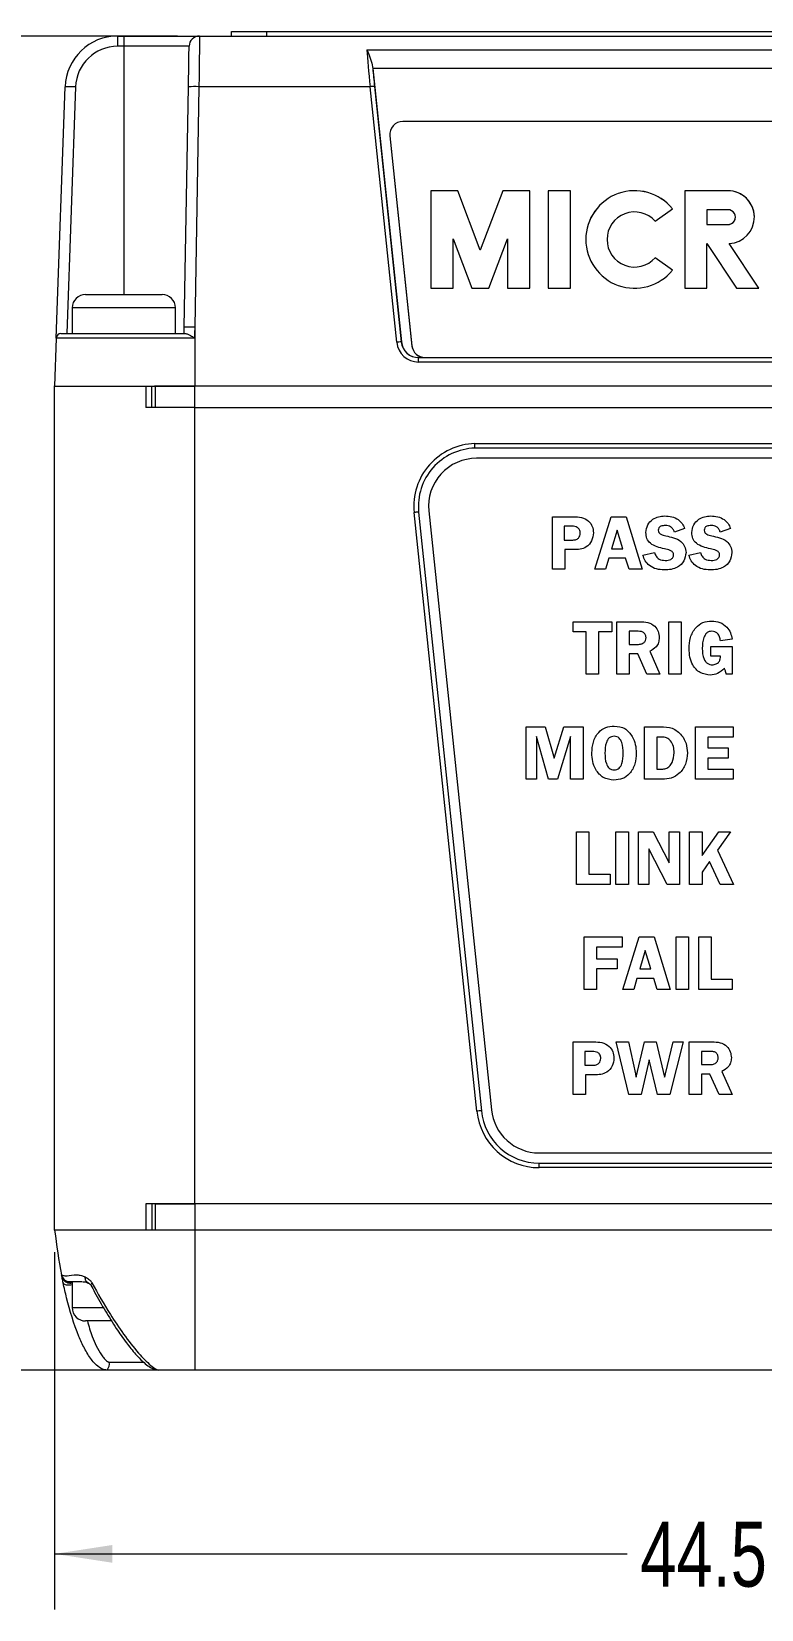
# Model space of a CAD drawing. Header units: millimetres. Extents: x 7 to 553, y 4 to 429.
# Drawn here: x 220.5 to 262.2, y 286.8 to 376.9 of the extents above; entities that cross this region are included whole.
import ezdxf

# ---------------------------------------------------------------- set-up
doc = ezdxf.new("R2010")
doc.units = ezdxf.units.MM
doc.styles.add('SLDTEXTSTYLE0', font='TXT', dxfattribs={"width": 0.75})
doc.dimstyles.new('SLDDIMSTYLE0', dxfattribs={"dimtxt": 3.704167, "dimasz": 3.302, "dimexe": 0, "dimexo": 0.0625, "dimgap": 0.926042, "dimtad": 0, "dimtih": 1, "dimtoh": 1, "dimdec": 1, "dimlfac": 0.5, "dimrnd": 1e-09, "dimzin": 12, "dimdsep": 46, "dimtxsty": 'SLDTEXTSTYLE0', "dimsah": 1, "dimcen": 0.09, "dimadec": 0, "dimazin": 3, "dimtfac": 1, "dimtdec": 1, "dimtofl": 0, "dimtmove": 0, "dimatfit": 3, "dimfxl": 1, "dimfrac": 2, "dimtolj": 1, "dimtzin": 12, "dimarcsym": 0})

# ---------------------------------------------------------------- blocks, each defined once
blk = doc.blocks.new('_D_2')
at = {"color": 7, "linetype": 'Continuous', "lineweight": 18}
for p, q in [((228.809, 376.687), (202.621, 376.687)), ((205.796, 376.687), (205.796, 341.972)), ((205.796, 341.221), (204.669, 341.221)), ((204.669, 341.221), (204.669, 335.335)), ((215.371, 341.221), (216.498, 341.221)), ((216.498, 341.221), (216.498, 335.335)), ((204.669, 335.335), (205.796, 335.335)), ((216.498, 335.335), (215.371, 335.335)), ((205.796, 300.485), (205.796, 334.584)), ((228.528, 300.485), (202.621, 300.485))]:
    blk.add_line(p, q, dxfattribs=at)
for points in [[(205.796, 376.687), (205.288, 373.385), (206.304, 373.385)], [(205.796, 300.485), (206.304, 303.787), (205.288, 303.787)]]:
    blk.add_solid(points, dxfattribs=at)
at = {"color": 7, "linetype": 'Continuous', "lineweight": 18, "char_height": 3.7042, "attachment_point": 1, "style": 'SLDTEXTSTYLE0'}
for s, insert in [('38.1', (193.966, 340.11)), ('1.50', (205.796, 340.11))]:
    blk.add_mtext(s, dxfattribs=dict(at, insert=insert))
blk = doc.blocks.new('_D_3')
at = {"color": 7, "linetype": 'Continuous', "lineweight": 18}
for p, q in [((221.798, 307.215), (221.798, 286.811)), ((310.698, 307.215), (310.698, 286.811)), ((267.082, 292.929), (265.955, 292.929)), ((265.955, 292.929), (265.955, 287.044)), ((276.658, 292.929), (277.784, 292.929)), ((277.784, 292.929), (277.784, 287.044)), ((221.798, 289.986), (254.501, 289.986)), ((310.698, 289.986), (279.663, 289.986)), ((265.955, 287.044), (267.082, 287.044)), ((277.784, 287.044), (276.658, 287.044))]:
    blk.add_line(p, q, dxfattribs=at)
for points in [[(221.798, 289.986), (225.1, 289.478), (225.1, 290.494)], [(310.698, 289.986), (307.396, 290.494), (307.396, 289.478)]]:
    blk.add_solid(points, dxfattribs=at)
at = {"color": 7, "linetype": 'Continuous', "lineweight": 18, "char_height": 3.7042, "attachment_point": 1, "style": 'SLDTEXTSTYLE0'}
for s, insert in [('44.5', (255.252, 291.819)), ('1.75', (267.082, 291.819))]:
    blk.add_mtext(s, dxfattribs=dict(at, insert=insert))

msp = doc.modelspace()

# ---------------------------------------------------------------- linework, layer by layer
at = {"color": 7, "linetype": 'Continuous', "lineweight": 18}
for p, q in [((231.894, 376.687), (231.894, 376.941)), ((231.894, 376.941), (233.894, 376.941)), ((233.894, 376.941), (233.894, 376.687)), ((233.894, 376.941), (288.472, 376.941)), ((225.394, 376.687), (225.394, 376.098)), ((225.394, 376.687), (225.748, 376.687)), ((225.748, 376.098), (225.394, 376.098)), ((225.748, 376.687), (225.748, 376.098)), ((225.748, 376.687), (230.079, 376.687)), ((229.479, 376.098), (225.748, 376.098)), ((230.079, 376.687), (292.456, 376.687)), ((239.623, 375.905), (292.456, 375.905)), ((239.968, 374.822), (241.603, 359.212)), ((239.968, 374.822), (239.968, 374.822)), ((292.456, 374.822), (239.968, 374.822)), ((221.894, 359.436), (222.396, 373.792)), ((222.995, 373.782), (222.503, 359.687)), ((229.199, 360.051), (229.438, 373.782)), ((230.038, 373.792), (229.798, 360.061)), ((239.812, 373.792), (230.038, 373.792)), ((241.337, 359.193), (239.812, 373.792)), ((240.07, 373.81), (241.595, 359.212)), ((290.793, 371.804), (241.689, 371.803)), ((240.949, 371.063), (240.949, 371.054)), ((240.949, 371.054), (240.953, 370.977)), ((240.953, 370.986), (242.21, 358.988)), ((240.953, 370.986), (240.953, 370.977)), ((240.953, 370.977), (242.21, 358.979)), ((244.83, 367.85), (243.29, 367.85)), ((243.29, 367.85), (243.29, 362.279)), ((244.83, 367.85), (243.29, 367.85)), ((246.113, 364.451), (244.83, 367.85)), ((246.113, 364.45), (244.83, 367.85)), ((244.83, 367.85), (244.83, 367.85)), ((247.397, 367.85), (246.113, 364.451)), ((247.397, 367.85), (246.113, 364.45)), ((248.937, 367.85), (247.397, 367.85)), ((248.937, 367.85), (247.397, 367.85)), ((247.397, 367.85), (247.397, 367.85)), ((248.937, 362.279), (248.937, 367.85)), ((248.937, 362.279), (248.937, 367.85)), ((248.937, 367.85), (248.937, 367.85)), ((249.994, 367.85), (249.994, 362.28)), ((251.262, 367.85), (249.994, 367.85)), ((251.262, 367.85), (249.994, 367.85)), ((251.262, 362.28), (251.262, 367.85)), ((251.262, 362.28), (251.262, 367.85)), ((251.262, 367.85), (251.262, 367.85)), ((257.785, 367.851), (257.785, 362.28)), ((260.257, 367.851), (257.785, 367.851)), ((260.257, 367.85), (257.785, 367.85)), ((260.257, 367.85), (260.257, 367.851)), ((256.107, 366.105), (257.089, 366.818)), ((260.257, 366.764), (259.054, 366.764)), ((259.054, 366.764), (259.054, 365.918)), ((259.054, 366.763), (259.054, 366.764)), ((259.054, 366.763), (259.054, 365.918)), ((260.68, 366.341), (260.68, 366.341)), ((244.558, 365.099), (245.623, 362.279)), ((244.558, 362.279), (244.558, 365.099)), ((244.558, 362.279), (244.558, 365.099)), ((244.558, 365.099), (244.558, 365.099)), ((246.604, 362.279), (247.669, 365.099)), ((247.669, 365.099), (247.669, 362.279)), ((252.138, 365.065), (252.138, 365.065)), ((253.349, 365.065), (253.349, 365.065)), ((259.054, 365.918), (260.257, 365.918)), ((259.054, 365.918), (259.054, 365.918)), ((259.054, 365.918), (260.257, 365.918)), ((260.257, 365.918), (260.257, 365.918)), ((246.113, 364.45), (246.113, 364.451)), ((259.054, 362.28), (259.054, 364.831)), ((259.054, 364.831), (260.749, 362.28)), ((259.054, 362.28), (259.054, 364.831)), ((259.054, 364.831), (259.054, 364.831)), ((262.025, 362.28), (260.329, 364.833)), ((262.025, 362.28), (260.329, 364.833)), ((260.329, 364.833), (260.329, 364.833)), ((257.089, 363.313), (256.107, 364.025)), ((256.107, 364.024), (256.107, 364.025)), ((257.089, 363.312), (256.107, 364.024)), ((223.564, 361.923), (227.933, 361.923)), ((243.29, 362.279), (244.558, 362.279)), ((245.623, 362.279), (246.604, 362.279)), ((247.669, 362.279), (248.937, 362.279)), ((249.994, 362.28), (251.262, 362.28)), ((257.785, 362.28), (259.054, 362.28)), ((260.749, 362.28), (262.025, 362.28)), ((222.802, 361.161), (222.802, 359.687)), ((228.695, 359.687), (228.695, 361.161)), ((222.154, 359.687), (229.292, 359.687)), ((229.192, 359.687), (229.199, 360.051)), ((221.894, 359.436), (221.798, 356.687)), ((229.787, 359.436), (221.894, 359.436)), ((241.595, 359.212), (241.603, 359.212)), ((242.21, 358.988), (242.21, 358.979)), ((242.589, 358.065), (242.589, 358.316)), ((242.589, 358.316), (289.893, 358.316)), ((289.893, 358.065), (242.589, 358.065)), ((242.946, 358.325), (289.537, 358.326)), ((245.996, 358.316), (289.537, 358.317)), ((221.796, 355.466), (221.796, 356.698)), ((221.796, 356.698), (221.799, 356.698)), ((221.798, 356.687), (229.798, 356.687)), ((221.798, 308.485), (221.798, 356.687)), ((221.798, 356.687), (227.008, 356.687)), ((227.008, 356.687), (227.008, 355.466)), ((227.358, 355.466), (227.358, 356.687)), ((227.502, 356.698), (227.545, 356.698)), ((227.545, 356.698), (227.545, 355.466)), ((227.545, 356.698), (229.796, 356.698)), ((229.796, 356.698), (229.796, 355.466)), ((229.796, 356.698), (302.696, 356.698)), ((221.798, 355.466), (221.796, 355.466)), ((227.545, 355.466), (227.008, 355.466)), ((227.545, 355.466), (227.504, 355.466)), ((229.796, 355.466), (227.545, 355.466)), ((229.796, 355.466), (302.696, 355.466)), ((229.798, 309.985), (229.798, 355.466)), ((245.804, 353.406), (286.694, 353.406)), ((286.69, 353.146), (245.807, 353.146)), ((286.59, 352.566), (245.895, 352.566)), ((245.914, 315.273), (242.332, 349.473)), ((242.59, 349.498), (246.173, 315.299)), ((243.169, 349.557), (246.75, 315.358)), ((250.237, 346.228), (250.237, 349.228)), ((250.237, 349.228), (251.422, 349.228)), ((252.653, 346.228), (253.58, 349.228)), ((253.58, 349.228), (254.442, 349.228)), ((254.442, 349.228), (255.362, 346.228)), ((251.352, 348.687), (250.903, 348.687)), ((250.903, 348.687), (250.903, 347.895)), ((253.924, 348.453), (253.612, 347.395)), ((254.248, 347.395), (253.924, 348.453)), ((257.778, 348.556), (257.195, 348.353)), ((260.403, 348.556), (259.82, 348.353)), ((250.903, 347.895), (251.354, 347.895)), ((250.945, 347.353), (250.945, 346.228)), ((251.443, 347.353), (250.945, 347.353)), ((253.612, 347.395), (254.248, 347.395)), ((255.403, 347.036), (256.07, 347.187)), ((258.028, 347.036), (258.695, 347.187)), ((250.945, 346.228), (250.237, 346.228)), ((253.269, 346.228), (252.653, 346.228)), ((253.453, 346.853), (253.269, 346.228)), ((254.414, 346.853), (253.453, 346.853)), ((254.606, 346.228), (254.414, 346.853)), ((255.362, 346.228), (254.606, 346.228)), ((251.413, 343.228), (253.621, 343.228)), ((251.413, 342.645), (251.413, 343.228)), ((252.163, 342.645), (251.413, 342.645)), ((252.163, 340.228), (252.163, 342.645)), ((253.621, 342.645), (252.871, 342.645)), ((252.871, 342.645), (252.871, 340.228)), ((253.621, 343.228), (253.621, 342.645)), ((253.913, 343.228), (255.232, 343.228)), ((253.913, 340.228), (253.913, 343.228)), ((255.026, 342.687), (254.621, 342.687)), ((254.621, 342.687), (254.621, 341.937)), ((256.871, 340.228), (256.871, 343.228)), ((256.871, 343.228), (257.579, 343.228)), ((257.579, 343.228), (257.579, 340.228)), ((254.621, 341.937), (255.041, 341.937)), ((259.288, 341.27), (259.288, 341.812)), ((259.288, 341.812), (260.496, 341.812)), ((260.496, 342.232), (259.829, 342.145)), ((260.496, 341.812), (260.496, 340.228)), ((254.621, 341.395), (254.621, 340.228)), ((255.104, 341.395), (254.621, 341.395)), ((255.623, 340.228), (255.104, 341.395)), ((255.788, 341.541), (256.371, 340.228)), ((259.829, 341.27), (259.288, 341.27)), ((252.871, 340.228), (252.163, 340.228)), ((254.621, 340.228), (253.913, 340.228)), ((256.371, 340.228), (255.623, 340.228)), ((257.579, 340.228), (256.871, 340.228)), ((260.496, 340.228), (260.163, 340.228)), ((248.731, 334.228), (248.731, 337.228)), ((248.731, 337.228), (249.82, 337.228)), ((249.82, 337.228), (250.335, 335.433)), ((250.335, 335.433), (250.883, 337.228)), ((250.883, 337.228), (251.981, 337.228)), ((251.981, 337.228), (251.981, 334.228)), ((255.481, 337.228), (256.396, 337.228)), ((255.481, 334.228), (255.481, 337.228)), ((258.397, 337.228), (260.564, 337.228)), ((258.397, 334.228), (258.397, 337.228)), ((260.564, 337.228), (260.564, 336.645)), ((250.016, 334.228), (249.314, 336.674)), ((249.314, 336.674), (249.314, 334.228)), ((251.272, 336.674), (250.526, 334.228)), ((251.272, 334.228), (251.272, 336.674)), ((256.472, 336.645), (256.189, 336.645)), ((256.189, 336.645), (256.189, 334.812)), ((260.564, 336.645), (259.106, 336.645)), ((259.106, 336.645), (259.106, 336.02)), ((259.106, 336.02), (260.272, 336.02)), ((260.272, 335.437), (259.106, 335.437)), ((259.106, 335.437), (259.106, 334.812)), ((260.272, 336.02), (260.272, 335.437)), ((256.189, 334.812), (256.466, 334.812)), ((259.106, 334.812), (260.564, 334.812)), ((260.564, 334.812), (260.564, 334.228)), ((249.314, 334.228), (248.731, 334.228)), ((250.526, 334.228), (250.016, 334.228)), ((251.981, 334.228), (251.272, 334.228)), ((256.513, 334.228), (255.481, 334.228)), ((260.564, 334.228), (258.397, 334.228)), ((251.611, 328.228), (251.611, 331.228)), ((251.611, 331.228), (252.319, 331.228)), ((252.319, 331.228), (252.319, 328.812)), ((253.861, 328.228), (253.861, 331.228)), ((253.861, 331.228), (254.569, 331.228)), ((254.569, 331.228), (254.569, 328.228)), ((255.153, 328.228), (255.153, 331.228)), ((255.153, 331.228), (255.979, 331.228)), ((255.979, 331.228), (256.903, 329.459)), ((256.903, 331.228), (257.486, 331.228)), ((256.903, 329.459), (256.903, 331.228)), ((257.486, 331.228), (257.486, 328.228)), ((258.069, 328.228), (258.069, 331.228)), ((258.069, 331.228), (258.778, 331.228)), ((258.778, 329.876), (259.729, 331.228)), ((258.778, 331.228), (258.778, 329.876)), ((260.403, 331.228), (259.666, 330.181)), ((259.729, 331.228), (260.403, 331.228)), ((256.794, 328.228), (255.736, 330.255)), ((255.736, 330.255), (255.736, 328.228)), ((259.666, 330.181), (260.569, 328.228)), ((259.207, 329.528), (258.778, 328.917)), ((259.808, 328.228), (259.207, 329.528)), ((253.528, 328.228), (251.611, 328.228)), ((252.319, 328.812), (253.528, 328.812)), ((253.528, 328.812), (253.528, 328.228)), ((254.569, 328.228), (253.861, 328.228)), ((255.736, 328.228), (255.153, 328.228)), ((257.486, 328.228), (256.794, 328.228)), ((258.778, 328.228), (258.069, 328.228)), ((258.778, 328.917), (258.778, 328.228)), ((260.569, 328.228), (259.808, 328.228)), ((252.049, 325.228), (254.215, 325.228)), ((252.049, 322.228), (252.049, 325.228)), ((254.215, 324.645), (252.757, 324.645)), ((252.757, 324.645), (252.757, 323.978)), ((254.215, 325.228), (254.215, 324.645)), ((254.257, 322.228), (255.184, 325.228)), ((255.184, 325.228), (256.046, 325.228)), ((256.046, 325.228), (256.965, 322.228)), ((257.299, 322.228), (257.299, 325.228)), ((257.299, 325.228), (258.007, 325.228)), ((258.007, 325.228), (258.007, 322.228)), ((258.59, 322.228), (258.59, 325.228)), ((258.59, 325.228), (259.299, 325.228)), ((259.299, 325.228), (259.299, 322.812)), ((252.757, 323.978), (253.924, 323.978)), ((253.924, 323.978), (253.924, 323.395)), ((255.528, 324.453), (255.216, 323.395)), ((255.852, 323.395), (255.528, 324.453)), ((253.924, 323.395), (252.757, 323.395)), ((252.757, 323.395), (252.757, 322.228)), ((255.056, 322.853), (254.872, 322.228)), ((256.018, 322.853), (255.056, 322.853)), ((255.216, 323.395), (255.852, 323.395)), ((256.209, 322.228), (256.018, 322.853)), ((259.299, 322.812), (260.507, 322.812)), ((260.507, 322.812), (260.507, 322.228)), ((252.757, 322.228), (252.049, 322.228)), ((254.872, 322.228), (254.257, 322.228)), ((256.965, 322.228), (256.209, 322.228)), ((258.007, 322.228), (257.299, 322.228)), ((260.507, 322.228), (258.59, 322.228)), ((251.411, 316.228), (251.411, 319.228)), ((251.411, 319.228), (252.596, 319.228)), ((253.869, 319.228), (254.585, 319.228)), ((254.593, 316.228), (253.869, 319.228)), ((254.585, 319.228), (254.97, 317.398)), ((255.015, 317.209), (255.495, 319.228)), ((255.495, 319.228), (256.155, 319.228)), ((256.155, 319.228), (256.64, 317.209)), ((256.685, 317.398), (257.124, 319.228)), ((257.703, 319.228), (256.941, 316.228)), ((257.124, 319.228), (257.703, 319.228)), ((258.036, 316.228), (258.036, 319.228)), ((258.036, 319.228), (259.356, 319.228)), ((252.526, 318.687), (252.078, 318.687)), ((252.078, 318.687), (252.078, 317.895)), ((255.765, 318.213), (255.294, 316.228)), ((256.242, 316.228), (255.765, 318.213)), ((259.149, 318.687), (258.744, 318.687)), ((258.744, 318.687), (258.744, 317.937)), ((252.078, 317.895), (252.528, 317.895)), ((252.119, 317.353), (252.119, 316.228)), ((252.617, 317.353), (252.119, 317.353)), ((258.744, 317.937), (259.164, 317.937)), ((258.744, 317.395), (258.744, 316.228)), ((259.227, 317.395), (258.744, 317.395)), ((259.746, 316.228), (259.227, 317.395)), ((259.911, 317.541), (260.494, 316.228)), ((252.119, 316.228), (251.411, 316.228)), ((255.294, 316.228), (254.593, 316.228)), ((256.941, 316.228), (256.242, 316.228)), ((258.744, 316.228), (258.036, 316.228)), ((260.494, 316.228), (259.746, 316.228)), ((249.477, 312.886), (283.009, 312.886)), ((249.477, 312.046), (249.477, 312.306)), ((249.477, 312.306), (283.009, 312.306)), ((283.009, 312.046), (249.477, 312.046)), ((229.798, 309.985), (227.008, 309.985)), ((227.008, 309.985), (227.008, 308.485)), ((227.358, 309.985), (227.358, 308.485)), ((227.361, 308.485), (227.361, 309.985)), ((227.548, 309.985), (227.548, 308.485)), ((227.548, 309.985), (229.798, 309.985)), ((229.798, 309.985), (229.798, 308.485)), ((302.698, 309.985), (229.798, 309.985)), ((229.798, 308.485), (221.798, 308.485)), ((227.008, 308.485), (221.798, 308.485)), ((229.798, 308.485), (227.548, 308.485)), ((302.698, 308.485), (229.798, 308.485)), ((229.798, 308.485), (229.798, 300.485)), ((223.369, 305.525), (222.569, 305.525)), ((222.802, 305.525), (222.802, 304.052)), ((225.039, 303.29), (223.564, 303.29)), ((227.743, 300.485), (224.798, 300.485)), ((229.798, 300.485), (227.743, 300.485)), ((302.698, 300.485), (229.798, 300.485))]:
    msp.add_line(p, q, dxfattribs=at)
at = {"color": 8, "linetype": 'Continuous', "lineweight": 18}
for p, q in [((225.748, 376.098), (225.748, 361.923)), ((228.695, 361.161), (222.802, 361.161)), ((229.798, 360.061), (229.798, 356.698)), ((242.946, 358.325), (242.946, 358.316)), ((222.802, 304.052), (224.562, 304.052)), ((224.914, 300.942), (226.894, 300.942))]:
    msp.add_line(p, q, dxfattribs=at)
at = {"color": 7, "linetype": 'Continuous', "lineweight": 18, "flags": 128}
for points in [[(229.438, 373.782), (229.446, 374.238), (229.454, 374.674), (229.461, 375.074), (229.467, 375.424), (229.472, 375.711), (229.476, 375.923), (229.478, 376.054), (229.479, 376.098)], [(230.079, 376.687), (230.078, 376.632), (230.075, 376.469), (230.072, 376.203), (230.067, 375.845), (230.061, 375.408), (230.054, 374.908), (230.046, 374.362), (230.038, 373.792)], [(229.798, 360.061), (229.791, 359.687), (229.787, 359.436)], [(242.59, 349.498), (242.585, 349.498), (242.571, 349.497), (242.547, 349.494), (242.515, 349.491), (242.475, 349.487), (242.431, 349.483), (242.382, 349.478), (242.332, 349.473)]]:
    msp.add_lwpolyline(points, dxfattribs=at)
at = {"color": 7, "linetype": 'Continuous', "lineweight": 18}
for centre, radius, start, end in [((225.394, 373.687), 3, 90, 178), ((225.394, 373.698), 2.4, 90, 178), ((230.079, 376.087), 0.6, 90, 179), ((222.545, 365.19), 8.603, 87.00248, 90.99725), ((229.813, 369.484), 4.314, 87.01161, 94.98775), ((240.076, 371.87), 1.94, 90.16964, 97.8285), ((241.689, 371.063), 0.74, 89.99617, 185.97627), ((254.924, 365.065), 2.786, 38.98705, 321.01496), ((254.924, 365.064), 2.786, 38.99167, 179.99271), ((260.257, 366.341), 1.51, 272.71636, 90.00784), ((260.257, 366.34), 1.51, 0.00432, 90.0054), ((254.924, 365.065), 1.575, 41.33856, 318.66344), ((260.257, 366.341), 0.423, 269.99402, 90.008), ((260.257, 366.341), 0.423, 269.9966, 359.99665), ((254.924, 365.065), 1.575, 180.00777, 318.65846), ((223.564, 361.161), 0.762, 90, 180), ((227.933, 361.161), 0.762, 0, 90), ((222.154, 359.427), 0.26, 90, 178), ((229.574, 355.753), 4.313, 87.01153, 94.98783), ((241.601, 357.272), 1.94, 90.16901, 97.82913), ((242.946, 359.065), 0.74, 185.98487, 270.00474), ((242.946, 359.056), 0.74, 185.98486, 270.00473), ((245.895, 349.826), 3.581, 91.46824, 185.66682), ((245.895, 349.826), 3.321, 91.52463, 185.66682), ((245.895, 349.826), 2.74, 89.99999, 185.65052), ((247.219, 303.439), 11.906, 95.04059, 96.29189), ((249.477, 315.626), 3.58, 185.66694, 270), ((249.477, 315.626), 3.32, 185.66694, 270), ((249.477, 315.626), 2.74, 185.6194, 270.00009), ((222.681, 306.023), 0.5, 191.0678, 275.0999), ((223.564, 304.052), 0.762, 180, 270), ((224.35, 300.842), 0.573, 321.4899, 9.98911)]:
    msp.add_arc(centre, radius, start, end, dxfattribs=at)
for centre, major_axis, ratio, start_param, end_param in [((239.865, 373.687), (-0.288, 3), 0.014227, 0.737657, 1.534525), ((240.123, 373.715), (-0.288, 2.74), 0.015549, 1.152928, 1.534257), ((242.59, 359.325), (0.984, 0.787), 0.999437, 2.571358, 4.037545), ((242.59, 359.316), (0.795, 0.608), 0.999284, 2.59319, 4.059377), ((242.597, 359.316), (0.84, 0.543), 0.999699, 2.672279, 4.138465), ((224.077, 309.795), (0.772, -9.308), 0.256586, 4.832267, 5.119558)]:
    msp.add_ellipse(centre, major_axis=major_axis, ratio=ratio, start_param=start_param, end_param=end_param, dxfattribs=at)
for points, knots in [([(239.623, 375.905), (239.625, 375.901), (239.658, 375.838), (239.75, 375.641), (239.888, 375.283), (239.943, 374.965), (239.968, 374.822)], [0, 0, 0, 0, 0.012244, 0.236182, 0.659138, 1, 1, 1, 1]), ([(229.292, 359.687), (229.319, 359.683), (229.383, 359.673), (229.528, 359.598), (229.668, 359.512), (229.761, 359.453), (229.785, 359.438), (229.787, 359.436)], [0, 0, 0, 0, 0.204418, 0.487005, 0.8696, 0.988836, 1, 1, 1, 1]), ([(245.807, 353.146), (245.807, 353.146), (245.807, 353.151), (245.807, 353.161), (245.807, 353.171), (245.806, 353.185), (245.806, 353.203), (245.806, 353.222), (245.806, 353.244), (245.805, 353.269), (245.805, 353.293), (245.805, 353.321), (245.804, 353.349), (245.804, 353.359), (245.804, 353.368), (245.804, 353.378), (245.804, 353.387), (245.804, 353.397), (245.804, 353.406)], [0, 0, 0, 0, 0.0000436474, 0.0000436474, 0.0000436474, 0.0000872948, 0.0000872948, 0.0000872948, 0.0001309438, 0.0001309438, 0.0001309438, 0.0001745966, 0.0001745966, 0.0001745966, 0.0001889158, 0.0001889158, 0.0001889158, 0.0002031831, 0.0002031831, 0.0002031831, 0.0002031831]), ([(251.422, 349.228), (251.579, 349.227), (251.892, 349.224), (252.29, 349.016), (252.536, 348.682), (252.559, 348.436), (252.57, 348.313)], [0, 0, 0, 0, 0.281438, 0.5596976, 0.7798137, 1, 1, 1, 1]), ([(255.57, 348.325), (255.59, 348.475), (255.63, 348.776), (255.935, 349.094), (256.292, 349.251), (256.529, 349.264), (256.647, 349.27)], [0, 0, 0, 0, 0.279123, 0.558543, 0.77899, 1, 1, 1, 1]), ([(256.647, 349.27), (256.782, 349.263), (257.05, 349.249), (257.403, 349.098), (257.653, 348.848), (257.737, 348.653), (257.778, 348.556)], [0, 0, 0, 0, 0.280425, 0.559874, 0.779792, 1, 1, 1, 1]), ([(258.195, 348.325), (258.215, 348.475), (258.255, 348.776), (258.56, 349.094), (258.917, 349.251), (259.154, 349.264), (259.272, 349.27)], [0, 0, 0, 0, 0.279123, 0.558542, 0.77899, 1, 1, 1, 1]), ([(259.272, 349.27), (259.407, 349.263), (259.675, 349.249), (260.028, 349.098), (260.278, 348.848), (260.362, 348.653), (260.403, 348.556)], [0, 0, 0, 0, 0.280425, 0.559874, 0.779792, 1, 1, 1, 1]), ([(251.82, 348.291), (251.814, 348.357), (251.801, 348.487), (251.627, 348.668), (251.456, 348.679), (251.352, 348.687)], [0, 0, 0, 0, 0.280912, 0.560397, 1, 1, 1, 1]), ([(251.354, 347.895), (251.419, 347.897), (251.548, 347.902), (251.714, 347.992), (251.804, 348.138), (251.815, 348.24), (251.82, 348.291)], [0, 0, 0, 0, 0.281091, 0.559098, 0.779599, 1, 1, 1, 1]), ([(252.57, 348.313), (252.552, 348.154), (252.516, 347.838), (252.205, 347.49), (251.816, 347.351), (251.568, 347.353), (251.443, 347.353)], [0, 0, 0, 0, 0.2802452, 0.55842, 0.7783359, 1, 1, 1, 1]), ([(256.631, 347.395), (256.491, 347.43), (256.21, 347.501), (255.833, 347.668), (255.594, 347.979), (255.578, 348.209), (255.57, 348.325)], [0, 0, 0, 0, 0.28119, 0.561452, 0.780089, 1, 1, 1, 1]), ([(256.69, 348.728), (256.595, 348.724), (256.475, 348.719), (256.356, 348.645), (256.293, 348.574), (256.284, 348.503), (256.278, 348.456)], [0, 0, 0, 0, 0.499645, 0.625421, 0.750945, 1, 1, 1, 1]), ([(256.278, 348.456), (256.286, 348.407), (256.297, 348.334), (256.362, 348.26), (256.488, 348.186), (256.606, 348.159), (256.702, 348.137)], [0, 0, 0, 0, 0.248176, 0.373446, 0.498811, 1, 1, 1, 1]), ([(257.195, 348.353), (257.172, 348.413), (257.126, 348.531), (256.957, 348.698), (256.791, 348.717), (256.69, 348.728)], [0, 0, 0, 0, 0.281349, 0.561743, 1, 1, 1, 1]), ([(256.702, 348.137), (256.852, 348.103), (257.151, 348.035), (257.556, 347.867), (257.814, 347.541), (257.846, 347.299), (257.862, 347.178)], [0, 0, 0, 0, 0.2814266, 0.5608191, 0.7806905, 1, 1, 1, 1]), ([(259.256, 347.395), (259.116, 347.43), (258.835, 347.501), (258.458, 347.668), (258.219, 347.979), (258.203, 348.209), (258.195, 348.325)], [0, 0, 0, 0, 0.28119, 0.561452, 0.780089, 1, 1, 1, 1]), ([(259.315, 348.728), (259.22, 348.724), (259.1, 348.719), (258.981, 348.645), (258.918, 348.574), (258.909, 348.503), (258.903, 348.456)], [0, 0, 0, 0, 0.499645, 0.625421, 0.750945, 1, 1, 1, 1]), ([(258.903, 348.456), (258.911, 348.407), (258.922, 348.334), (258.987, 348.26), (259.113, 348.186), (259.231, 348.159), (259.327, 348.137)], [0, 0, 0, 0, 0.248176, 0.373446, 0.49881, 1, 1, 1, 1]), ([(259.82, 348.353), (259.797, 348.413), (259.751, 348.531), (259.582, 348.698), (259.416, 348.717), (259.315, 348.728)], [0, 0, 0, 0, 0.281349, 0.561742, 1, 1, 1, 1]), ([(259.327, 348.137), (259.477, 348.103), (259.776, 348.035), (260.181, 347.867), (260.439, 347.541), (260.471, 347.299), (260.487, 347.178)], [0, 0, 0, 0, 0.281426, 0.560819, 0.78069, 1, 1, 1, 1]), ([(256.618, 346.187), (256.468, 346.197), (256.166, 346.217), (255.78, 346.404), (255.513, 346.697), (255.44, 346.923), (255.403, 347.036)], [0, 0, 0, 0, 0.280368, 0.560059, 0.779826, 1, 1, 1, 1]), ([(256.07, 347.187), (256.093, 347.112), (256.14, 346.963), (256.35, 346.759), (256.553, 346.74), (256.677, 346.728)], [0, 0, 0, 0, 0.2811543, 0.5611936, 1, 1, 1, 1]), ([(257.862, 347.178), (257.835, 347.011), (257.782, 346.678), (257.42, 346.344), (257.012, 346.203), (256.749, 346.192), (256.618, 346.187)], [0, 0, 0, 0, 0.278612, 0.55795, 0.778672, 1, 1, 1, 1]), ([(257.153, 347.048), (257.151, 347.077), (257.147, 347.134), (257.088, 347.235), (256.907, 347.332), (256.742, 347.37), (256.631, 347.395)], [0, 0, 0, 0, 0.125144, 0.25022, 0.498953, 1, 1, 1, 1]), ([(256.677, 346.728), (256.787, 346.735), (256.951, 346.744), (257.096, 346.872), (257.147, 346.968), (257.151, 347.021), (257.153, 347.048)], [0, 0, 0, 0, 0.498587, 0.748509, 0.874339, 1, 1, 1, 1]), ([(259.243, 346.187), (259.093, 346.197), (258.791, 346.217), (258.405, 346.404), (258.138, 346.697), (258.065, 346.923), (258.028, 347.036)], [0, 0, 0, 0, 0.2803674, 0.5600588, 0.7798252, 1, 1, 1, 1]), ([(258.695, 347.187), (258.718, 347.112), (258.765, 346.963), (258.975, 346.759), (259.178, 346.74), (259.302, 346.728)], [0, 0, 0, 0, 0.2811545, 0.5611937, 1, 1, 1, 1]), ([(260.487, 347.178), (260.46, 347.011), (260.407, 346.678), (260.045, 346.344), (259.637, 346.203), (259.374, 346.192), (259.243, 346.187)], [0, 0, 0, 0, 0.278612, 0.55795, 0.778672, 1, 1, 1, 1]), ([(259.778, 347.048), (259.776, 347.077), (259.772, 347.134), (259.713, 347.235), (259.532, 347.332), (259.367, 347.37), (259.256, 347.395)], [0, 0, 0, 0, 0.1251442, 0.2502203, 0.498953, 1, 1, 1, 1]), ([(259.302, 346.728), (259.412, 346.735), (259.576, 346.744), (259.721, 346.872), (259.772, 346.968), (259.776, 347.021), (259.778, 347.048)], [0, 0, 0, 0, 0.4985871, 0.7485092, 0.8743393, 1, 1, 1, 1]), ([(255.579, 342.325), (255.57, 342.388), (255.556, 342.484), (255.476, 342.584), (255.379, 342.669), (255.214, 342.684), (255.089, 342.686), (255.026, 342.687)], [0, 0, 0, 0, 0.24858, 0.374083, 0.499338, 0.748697, 1, 1, 1, 1]), ([(255.232, 343.228), (255.384, 343.225), (255.686, 343.219), (256.077, 343.018), (256.292, 342.679), (256.317, 342.441), (256.329, 342.323)], [0, 0, 0, 0, 0.281477, 0.559247, 0.779626, 1, 1, 1, 1]), ([(258.038, 341.688), (258.051, 341.903), (258.077, 342.331), (258.359, 342.876), (258.813, 343.224), (259.152, 343.255), (259.321, 343.27)], [0, 0, 0, 0, 0.280831, 0.56041, 0.779973, 1, 1, 1, 1]), ([(259.338, 342.687), (259.285, 342.683), (259.18, 342.675), (258.995, 342.565), (258.807, 342.232), (258.795, 341.917), (258.788, 341.706)], [0, 0, 0, 0, 0.125306, 0.250448, 0.499462, 1, 1, 1, 1]), ([(259.321, 343.27), (259.484, 343.257), (259.808, 343.232), (260.19, 342.961), (260.418, 342.606), (260.47, 342.357), (260.496, 342.232)], [0, 0, 0, 0, 0.280034, 0.559046, 0.779351, 1, 1, 1, 1]), ([(259.829, 342.145), (259.815, 342.22), (259.788, 342.368), (259.684, 342.558), (259.517, 342.672), (259.398, 342.682), (259.338, 342.687)], [0, 0, 0, 0, 0.280972, 0.560606, 0.77999, 1, 1, 1, 1]), ([(255.041, 341.937), (255.112, 341.936), (255.253, 341.935), (255.447, 342.003), (255.559, 342.158), (255.573, 342.269), (255.579, 342.325)], [0, 0, 0, 0, 0.282061, 0.559282, 0.779739, 1, 1, 1, 1]), ([(256.329, 342.323), (256.322, 342.228), (256.308, 342.039), (256.136, 341.733), (255.92, 341.614), (255.788, 341.541)], [0, 0, 0, 0, 0.280708, 0.560823, 1, 1, 1, 1]), ([(259.255, 340.187), (259.049, 340.211), (258.637, 340.26), (258.242, 340.716), (258.061, 341.208), (258.046, 341.528), (258.038, 341.688)], [0, 0, 0, 0, 0.279024, 0.557824, 0.778697, 1, 1, 1, 1]), ([(258.788, 341.706), (258.797, 341.496), (258.809, 341.234), (258.962, 340.964), (259.071, 340.851), (259.212, 340.781), (259.315, 340.774), (259.367, 340.77)], [0, 0, 0, 0, 0.498978, 0.624374, 0.749615, 0.874723, 1, 1, 1, 1]), ([(259.367, 340.77), (259.438, 340.779), (259.581, 340.798), (259.749, 340.927), (259.821, 341.101), (259.826, 341.214), (259.829, 341.27)], [0, 0, 0, 0, 0.279745, 0.559051, 0.779077, 1, 1, 1, 1]), ([(260.058, 340.585), (259.933, 340.457), (259.709, 340.23), (259.394, 340.2), (259.255, 340.187)], [0, 0, 0, 0, 0.559123, 1, 1, 1, 1]), ([(260.163, 340.228), (260.147, 340.296), (260.118, 340.417), (260.077, 340.533), (260.058, 340.585)], [0, 0, 0, 0, 0.559903, 1, 1, 1, 1]), ([(252.481, 335.738), (252.496, 335.949), (252.526, 336.369), (252.812, 336.9), (253.266, 337.23), (253.598, 337.257), (253.765, 337.27)], [0, 0, 0, 0, 0.280636, 0.560408, 0.779832, 1, 1, 1, 1]), ([(253.765, 337.27), (253.977, 337.246), (254.401, 337.198), (254.791, 336.72), (254.991, 336.224), (255.012, 335.896), (255.022, 335.732)], [0, 0, 0, 0, 0.279057, 0.557737, 0.778801, 1, 1, 1, 1]), ([(256.396, 337.228), (256.629, 337.224), (257.093, 337.216), (257.613, 336.796), (257.907, 336.277), (257.928, 335.917), (257.939, 335.736)], [0, 0, 0, 0, 0.280869, 0.558933, 0.779179, 1, 1, 1, 1]), ([(253.76, 336.687), (253.709, 336.683), (253.606, 336.675), (253.425, 336.57), (253.244, 336.243), (253.236, 335.935), (253.231, 335.73)], [0, 0, 0, 0, 0.125317, 0.25041, 0.499192, 1, 1, 1, 1]), ([(254.272, 335.727), (254.267, 335.931), (254.258, 336.235), (254.09, 336.564), (253.913, 336.674), (253.811, 336.683), (253.76, 336.687)], [0, 0, 0, 0, 0.5008853, 0.7497328, 0.87477, 1, 1, 1, 1]), ([(257.189, 335.747), (257.179, 335.867), (257.158, 336.108), (257.014, 336.421), (256.759, 336.623), (256.568, 336.638), (256.472, 336.645)], [0, 0, 0, 0, 0.280768, 0.561077, 0.779899, 1, 1, 1, 1]), ([(253.74, 334.187), (253.528, 334.213), (253.103, 334.265), (252.706, 334.742), (252.509, 335.243), (252.49, 335.573), (252.481, 335.738)], [0, 0, 0, 0, 0.278924, 0.557859, 0.77878, 1, 1, 1, 1]), ([(253.231, 335.73), (253.236, 335.524), (253.245, 335.216), (253.424, 334.887), (253.606, 334.782), (253.709, 334.774), (253.76, 334.77)], [0, 0, 0, 0, 0.5007971, 0.7496135, 0.8746948, 1, 1, 1, 1]), ([(255.022, 335.732), (255.007, 335.52), (254.976, 335.098), (254.697, 334.561), (254.242, 334.226), (253.908, 334.2), (253.74, 334.187)], [0, 0, 0, 0, 0.2806685, 0.5605391, 0.7798632, 1, 1, 1, 1]), ([(253.76, 334.77), (253.811, 334.774), (253.912, 334.783), (254.09, 334.892), (254.259, 335.22), (254.267, 335.524), (254.272, 335.727)], [0, 0, 0, 0, 0.125234, 0.250268, 0.499119, 1, 1, 1, 1]), ([(256.466, 334.812), (256.549, 334.818), (256.715, 334.829), (256.933, 334.966), (257.136, 335.272), (257.167, 335.551), (257.189, 335.747)], [0, 0, 0, 0, 0.187245, 0.373859, 0.561078, 1, 1, 1, 1]), ([(257.939, 335.736), (257.919, 335.518), (257.88, 335.081), (257.523, 334.559), (257.029, 334.264), (256.685, 334.24), (256.513, 334.228)], [0, 0, 0, 0, 0.280176, 0.559645, 0.779483, 1, 1, 1, 1]), ([(252.596, 319.228), (252.754, 319.227), (253.066, 319.224), (253.464, 319.016), (253.71, 318.682), (253.733, 318.436), (253.744, 318.313)], [0, 0, 0, 0, 0.281438, 0.559697, 0.779813, 1, 1, 1, 1]), ([(259.356, 319.228), (259.507, 319.225), (259.809, 319.219), (260.2, 319.018), (260.415, 318.679), (260.44, 318.441), (260.453, 318.323)], [0, 0, 0, 0, 0.281477, 0.559246, 0.779625, 1, 1, 1, 1]), ([(252.994, 318.291), (252.988, 318.357), (252.975, 318.487), (252.801, 318.668), (252.63, 318.679), (252.526, 318.687)], [0, 0, 0, 0, 0.2809132, 0.560398, 1, 1, 1, 1]), ([(252.528, 317.895), (252.593, 317.897), (252.723, 317.902), (252.888, 317.992), (252.978, 318.138), (252.989, 318.24), (252.994, 318.291)], [0, 0, 0, 0, 0.2810909, 0.559097, 0.7796006, 1, 1, 1, 1]), ([(253.744, 318.313), (253.726, 318.154), (253.69, 317.838), (253.38, 317.49), (252.99, 317.351), (252.742, 317.353), (252.617, 317.353)], [0, 0, 0, 0, 0.2802452, 0.5584203, 0.7783359, 1, 1, 1, 1]), ([(259.703, 318.325), (259.693, 318.388), (259.679, 318.484), (259.6, 318.584), (259.503, 318.669), (259.337, 318.684), (259.212, 318.686), (259.149, 318.687)], [0, 0, 0, 0, 0.248582, 0.374082, 0.499338, 0.748697, 1, 1, 1, 1]), ([(259.164, 317.937), (259.235, 317.936), (259.376, 317.935), (259.57, 318.003), (259.683, 318.158), (259.696, 318.269), (259.703, 318.325)], [0, 0, 0, 0, 0.282061, 0.5592825, 0.779739, 1, 1, 1, 1]), ([(260.453, 318.323), (260.445, 318.228), (260.431, 318.039), (260.259, 317.733), (260.043, 317.614), (259.911, 317.541)], [0, 0, 0, 0, 0.280708, 0.560822, 1, 1, 1, 1]), ([(254.97, 317.398), (254.974, 317.38), (254.981, 317.347), (254.989, 317.315), (254.992, 317.301)], [0, 0, 0, 0, 0.5599511, 1, 1, 1, 1]), ([(254.992, 317.301), (254.997, 317.284), (255.005, 317.253), (255.012, 317.222), (255.015, 317.209)], [0, 0, 0, 0, 0.5600096, 1, 1, 1, 1]), ([(256.64, 317.209), (256.649, 317.244), (256.665, 317.307), (256.679, 317.37), (256.685, 317.398)], [0, 0, 0, 0, 0.56, 1, 1, 1, 1]), ([(222.19, 305.927), (222.208, 305.915), (222.243, 305.891), (222.531, 305.842), (222.904, 305.957), (223.306, 305.902), (223.47, 305.834), (223.542, 305.805)], [0, 0, 0, 0, 0.239589, 0.48437, 0.813282, 0.917921, 1, 1, 1, 1]), ([(222.208, 305.839), (222.205, 305.85), (222.194, 305.907), (222.192, 305.918), (222.19, 305.927)], [0, 0, 0, 0, 0.197494, 1, 1, 1, 1]), ([(222.284, 305.465), (222.275, 305.51), (222.254, 305.607), (222.226, 305.744), (222.215, 305.802), (222.208, 305.839)], [0, 0, 0, 0, 0.23955, 0.514242, 1, 1, 1, 1]), ([(223.542, 305.805), (223.606, 305.769), (223.704, 305.715), (223.84, 305.599), (223.899, 305.51), (223.928, 305.465)], [0, 0, 0, 0, 0.484014, 0.740303, 1, 1, 1, 1]), ([(224.798, 300.485), (224.748, 300.489), (224.625, 300.498), (224.378, 300.603), (224.125, 300.812), (223.803, 301.197), (223.486, 301.722), (222.963, 302.888), (222.577, 304.156), (222.348, 305.18), (222.284, 305.465)], [0, 0, 0, 0, 0.024854, 0.060504, 0.130464, 0.186849, 0.314356, 0.44226, 0.844717, 1, 1, 1, 1]), ([(222.284, 305.465), (222.293, 305.446), (222.31, 305.408), (222.392, 305.369), (222.505, 305.348), (222.644, 305.349), (222.749, 305.359), (222.8, 305.372), (222.802, 305.373)], [0, 0, 0, 0, 0.198181, 0.396362, 0.594544, 0.792725, 0.990904, 1, 1, 1, 1]), ([(223.401, 305.519), (223.426, 305.521), (223.505, 305.527), (223.619, 305.52), (223.707, 305.458), (223.72, 305.449)], [0, 0, 0, 0, 0.282244, 0.892105, 1, 1, 1, 1]), ([(223.718, 305.458), (223.735, 305.453), (223.761, 305.444), (223.816, 305.398), (223.852, 305.355), (223.87, 305.333)], [0, 0, 0, 0, 0.45502, 0.715842, 1, 1, 1, 1]), ([(223.928, 305.465), (223.908, 305.44), (223.868, 305.392), (223.854, 305.349), (223.869, 305.338), (223.871, 305.337)], [0, 0, 0, 0, 0.466703, 0.933406, 1, 1, 1, 1]), ([(223.873, 305.338), (223.942, 305.205), (224.198, 304.711), (224.676, 303.876), (225.278, 302.907), (225.855, 302.083), (226.363, 301.448), (226.778, 301.012), (227.116, 300.728), (227.404, 300.558), (227.629, 300.481), (227.733, 300.497), (227.74, 300.498)], [0, 0, 0, 0, 0.073211, 0.271124, 0.454119, 0.610151, 0.740188, 0.833666, 0.893173, 0.950343, 0.996525, 1, 1, 1, 1]), ([(223.928, 305.465), (224.268, 304.863), (224.825, 303.877), (225.73, 302.525), (226.499, 301.522), (227.15, 300.852), (227.562, 300.527), (227.694, 300.497), (227.743, 300.485)], [0, 0, 0, 0, 0.323741, 0.530246, 0.740978, 0.894946, 0.960893, 1, 1, 1, 1])]:
    msp.add_open_spline(points, degree=3, knots=knots, dxfattribs=at)
at = {"color": 8, "linetype": 'Continuous', "lineweight": 18}
for points, knots in [([(222.208, 305.839), (222.218, 305.802), (222.238, 305.728), (222.302, 305.631), (222.386, 305.55), (222.489, 305.492), (222.603, 305.459), (222.71, 305.451), (222.776, 305.466), (222.802, 305.472)], [0, 0, 0, 0, 0.1497736, 0.2995505, 0.4493265, 0.5991037, 0.7488759, 0.8986513, 1, 1, 1, 1]), ([(223.725, 305.455), (223.697, 305.471), (223.643, 305.505), (223.585, 305.588), (223.548, 305.688), (223.544, 305.766), (223.542, 305.805)], [0, 0, 0, 0, 0.25, 0.499999, 0.749998, 1, 1, 1, 1]), ([(223.668, 303.29), (223.752, 302.992), (223.94, 302.317), (224.293, 301.6), (224.621, 301.143), (224.76, 301.005), (224.868, 300.947), (224.904, 300.943), (224.914, 300.942)], [0, 0, 0, 0, 0.342903, 0.7757, 0.868937, 0.960543, 0.98858, 1, 1, 1, 1])]:
    msp.add_open_spline(points, degree=3, knots=knots, dxfattribs=at)

# ---------------------------------------------------------------- dimensions: what is measured, and where the dimension line sits
at = {"color": 7, "linetype": 'Continuous', "lineweight": 18}
dim = msp.add_linear_dim(base=(205.796, 300.485), p1=(230.079, 376.687), p2=(229.798, 300.485), angle=90, dimstyle='SLDDIMSTYLE0', dxfattribs=at)
dim.commit()
dim.dimension.update_dxf_attribs({"geometry": '_D_2', "text_midpoint": (205.796, 338.278), "dimtype": 160})
dim = msp.add_linear_dim(base=(310.698429711, 289.986383268), p1=(221.798429711, 308.485409808), p2=(310.698429711, 308.485409808), dimstyle='SLDDIMSTYLE0', dxfattribs=at)
dim.commit()
dim.dimension.update_dxf_attribs({"geometry": '_D_3', "text_midpoint": (267.081557949, 289.986383268), "dimtype": 160})

doc.saveas('drawing.dxf')
